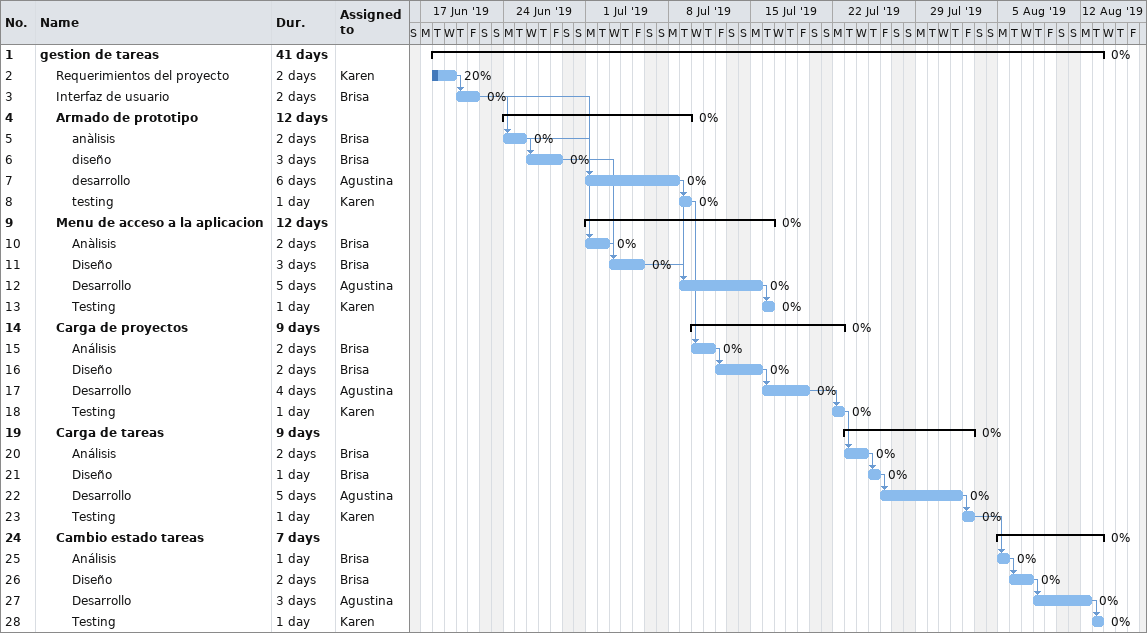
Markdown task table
| ID | Level | Task | Duration | Start | Finish | Predecessors | Resources | % complete |
|---|---|---|---|---|---|---|---|---|
| 1 | 1 | **gestion de tareas** | 41d | 2019-06-18 | 2019-08-13 |  |  | 0 |
| 2 | 2 | Requerimientos del proyecto | 2d | 2019-06-18 | 2019-06-19 |  | Karen | 20 |
| 3 | 2 | Interfaz de usuario | 2d | 2019-06-20 | 2019-06-21 | 2 | Brisa | 0 |
| 4 | 2 | **Armado de prototipo** | 12d | 2019-06-24 | 2019-07-09 |  |  | 0 |
| 5 | 3 | anàlisis | 2d | 2019-06-24 | 2019-06-25 | 3 | Brisa | 0 |
| 6 | 3 | diseño | 3d | 2019-06-26 | 2019-06-28 | 5 | Brisa | 0 |
| 7 | 3 | desarrollo | 6d | 2019-07-01 | 2019-07-08 | 6 | Agustina | 0 |
| 8 | 3 | testing | 1d | 2019-07-09 | 2019-07-09 | 7 | Karen | 0 |
| 9 | 2 | **Menu de acceso a la aplicacion** | 12d | 2019-07-01 | 2019-07-16 |  |  | 0 |
| 10 | 3 | Anàlisis | 2d | 2019-07-01 | 2019-07-02 | 3, 5, 6 | Brisa | 0 |
| 11 | 3 | Diseño | 3d | 2019-07-03 | 2019-07-05 | 6, 10 | Brisa | 0 |
| 12 | 3 | Desarrollo | 5d | 2019-07-09 | 2019-07-15 | 7, 11 | Agustina | 0 |
| 13 | 3 | Testing | 1d | 2019-07-16 | 2019-07-16 | 12 | Karen | 0 |
| 14 | 2 | **Carga de proyectos** | 9d | 2019-07-10 | 2019-07-22 |  |  | 0 |
| 15 | 3 | Análisis | 2d | 2019-07-10 | 2019-07-11 | 8 | Brisa | 0 |
| 16 | 3 | Diseño | 2d | 2019-07-12 | 2019-07-15 | 15 | Brisa | 0 |
| 17 | 3 | Desarrollo | 4d | 2019-07-16 | 2019-07-19 | 16 | Agustina | 0 |
| 18 | 3 | Testing | 1d | 2019-07-22 | 2019-07-22 | 17 | Karen | 0 |
| 19 | 2 | **Carga de tareas** | 9d | 2019-07-23 | 2019-08-02 |  |  | 0 |
| 20 | 3 | Análisis | 2d | 2019-07-23 | 2019-07-24 | 18 | Brisa | 0 |
| 21 | 3 | Diseño | 1d | 2019-07-25 | 2019-07-25 | 20 | Brisa | 0 |
| 22 | 3 | Desarrollo | 5d | 2019-07-26 | 2019-08-01 | 21 | Agustina | 0 |
| 23 | 3 | Testing | 1d | 2019-08-02 | 2019-08-02 | 22 | Karen | 0 |
| 24 | 2 | **Cambio estado tareas** | 7d | 2019-08-05 | 2019-08-13 |  |  | 0 |
| 25 | 3 | Análisis | 1d | 2019-08-05 | 2019-08-05 | 23 | Brisa | 0 |
| 26 | 3 | Diseño | 2d | 2019-08-06 | 2019-08-07 | 25 | Brisa | 0 |
| 27 | 3 | Desarrollo | 3d | 2019-08-08 | 2019-08-12 | 26 | Agustina | 0 |
| 28 | 3 | Testing | 1d | 2019-08-13 | 2019-08-13 | 27 | Karen | 0 |
